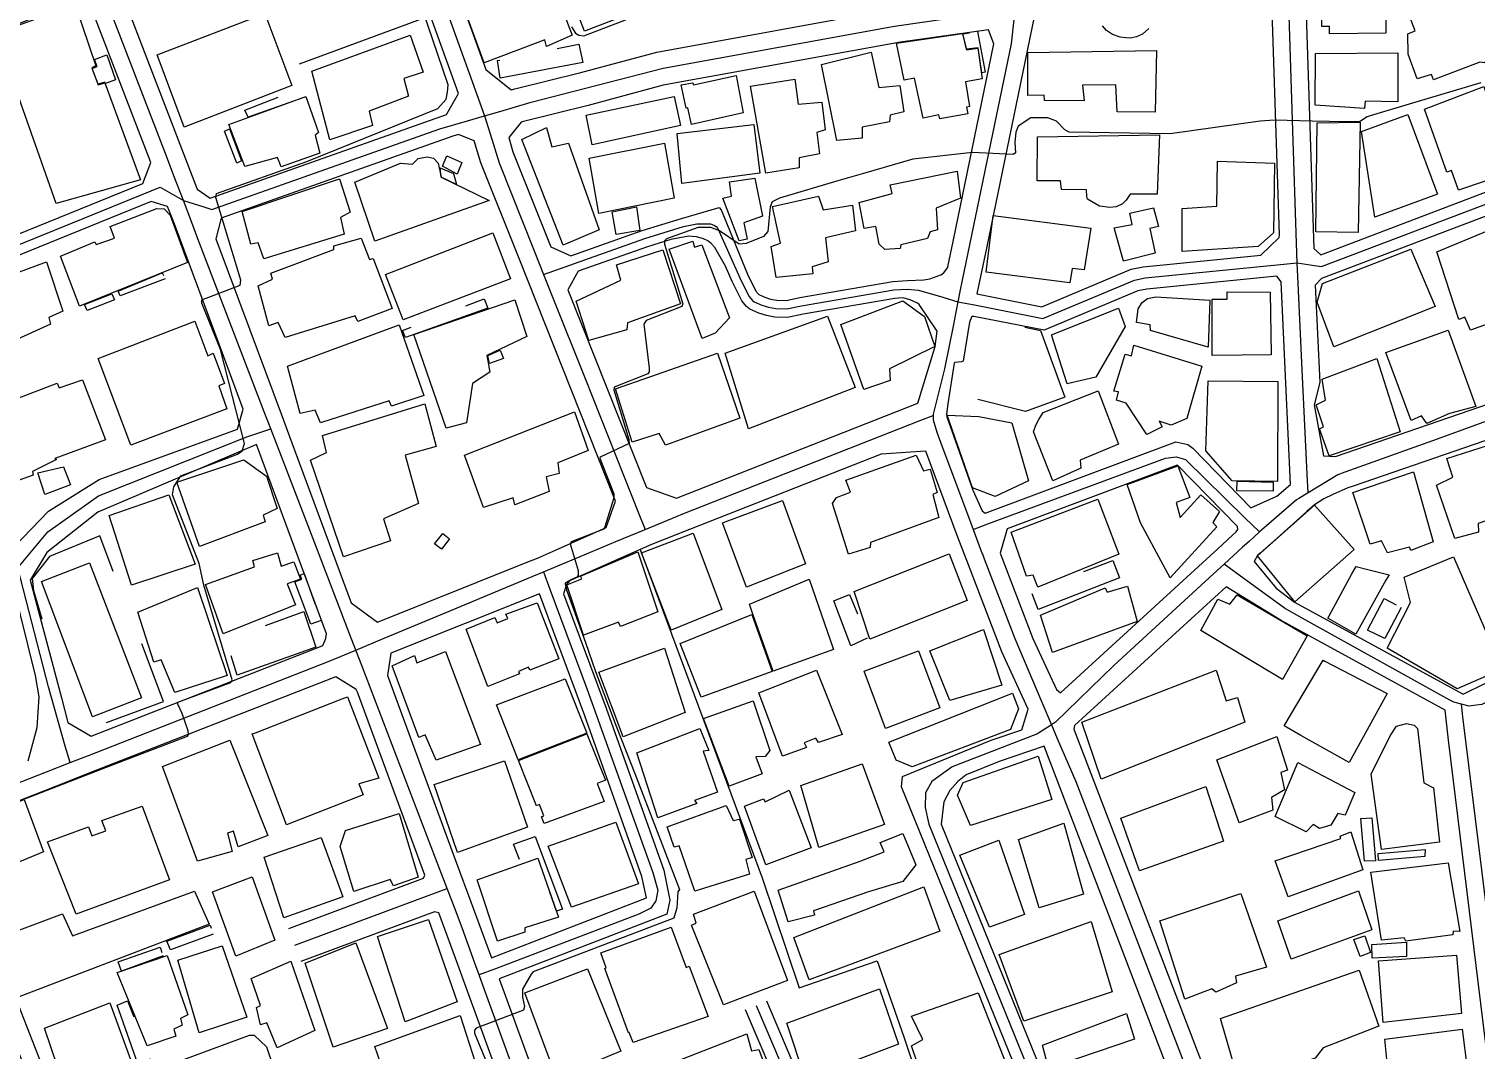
# Model space of a CAD drawing. Header units: millimetres. Extents: x 198785 to 203305, y 542885 to 545889.
# Drawn here: x 202752.3 to 203008.6, y 544618.5 to 544799.4 of the extents above; entities that cross this region are included whole.
import ezdxf

# ---------------------------------------------------------------- set-up
doc = ezdxf.new("R2010")
doc.units = ezdxf.units.MM
doc.linetypes.add('FENCE_25K', pattern=[54.3, 28.7, -9.2, -16.4])
doc.linetypes.add('HIDDEN_BULD_25K', pattern=[28.8, 18.4, -10.4])
for name, color, linetype in [('A0013117', 253, 'Continuous'), ('A0023217', 253, 'Continuous'), ('B0014111', 253, 'Continuous'), ('B0014112', 253, 'Continuous'), ('B0014113', 253, 'Continuous'), ('B0014115', 253, 'Continuous'), ('B0014116', 253, 'Continuous'), ('B0014118', 253, 'Continuous'), ('B0024120', 253, 'Continuous'), ('C0076117', 253, 'Continuous'), ('F0017111', 253, 'Continuous'), ('F0017114', 253, 'Continuous'), ('F0047224', 253, 'Continuous')]:
    doc.layers.add(name, color=color, linetype=linetype)

msp = doc.modelspace()

# ---------------------------------------------------------------- linework, layer by layer
at = {"layer": 'A0013117'}
for points in [[(202833.22, 544792.16), (202837.72, 544788.55), (202838.34, 544788.73), (202850.04, 544791.66), (202863.49, 544795.26), (202905.59, 544802.9), (202920.45, 544804.99), (202921.15, 544805.16), (202923.69, 544808.1), (202923.62, 544808.63), (202922.95, 544810.94), (202910.43, 544846.24), (202907.87, 544853.72), (202907.09, 544855.31), (202905.06, 544856.78), (202902.88, 544855.89), (202822.41, 544825.86), (202821.47, 544823.33), (202823.89, 544818.05), (202833.22, 544792.16)], [(202782.1, 544770.99), (202784.38, 544769.4), (202826.23, 544784.18), (202828.37, 544787.92), (202818.32, 544815.78), (202816.1, 544820.64), (202813.86, 544825.55), (202811.98, 544829.13), (202803.76, 544844.74), (202801.65, 544846.17), (202800.87, 544846.05), (202774.23, 544841.56), (202768.85, 544840.65), (202766.7, 544840.22), (202758.01, 544838.46), (202757.5, 544835.04), (202767.06, 544810.15), (202768.18, 544807.23), (202782.1, 544770.99)], [(202979.88, 544760.45), (202981.1, 544759.37), (203018.48, 544773.55), (203028.03, 544777.06), (203029.41, 544780.18), (203018.76, 544809.43), (203011.38, 544828.84), (203008.96, 544830.97), (202978.95, 544819.59), (202978.01, 544818.21), (202979.88, 544760.45)], [(202920.19, 544752.41), (202931.68, 544750.16), (202947.54, 544756.8), (202949.68, 544757.24), (202970.5, 544759.31), (202973.76, 544762.43), (202973.8, 544762.91), (202972.11, 544815.17), (202968.5, 544816.45), (202968.12, 544816.35), (202967.62, 544816.19), (202964.42, 544815.19), (202962.2, 544814.4), (202956.85, 544812.49), (202938.35, 544805.4), (202937.17, 544804.85), (202930.32, 544801.53), (202921.88, 544760.51), (202920.19, 544752.41)], [(202684.86, 544806.44), (202701.55, 544778.38), (202714.93, 544750.75), (202715.4, 544750.25), (202716.15, 544750), (202717.21, 544749.89), (202718.5, 544750.06), (202772.47, 544771.97), (202773.86, 544775.68)], [(202773.86, 544775.68), (202762.6, 544805.02), (202732.91, 544793.47), (202732.8, 544793.76), (202730.42, 544799.83)], [(202915.06, 544757.22), (202916.01, 544761.73), (202923.2, 544796.7), (202922.28, 544799.2), (202906.68, 544797), (202864.63, 544789.37), (202851.34, 544785.8), (202839.9, 544782.94), (202839.51, 544782.83), (202837.27, 544780.12), (202838.03, 544777.61), (202844.74, 544760.75), (202848.26, 544759.16), (202860.93, 544763.63), (202867.86, 544765.8), (202874.53, 544767.75), (202874.88, 544767.3), (202879.57, 544755.91), (202881.06, 544752.88), (202881.55, 544752.31), (202882.62, 544751.85), (202883.66, 544751.51), (202884.75, 544751.31), (202886.4, 544751.28), (202888.87, 544751.77), (202905.31, 544754.61), (202907.91, 544754.77), (202910.81, 544754.91), (202911.86, 544755.11), (202913.82, 544755.78), (202914.31, 544756.12), (202915.05, 544757.13), (202915.06, 544757.22)], [(202814.01, 544694.29), (202840.39, 544704.85), (202842.35, 544705.63), (202845.56, 544707.05), (202854.54, 544711.03), (202856.22, 544715.69), (202842.17, 544750.97), (202839.1, 544758.71), (202832.36, 544775.63), (202831.17, 544779.56), (202828.4, 544780.64), (202827.39, 544780.35), (202786.35, 544765.86), (202785.43, 544762.19), (202791.45, 544746.06), (202796.96, 544731.18), (202798.86, 544726.05), (202809.37, 544697.69), (202814.01, 544694.29)], [(202983.71, 544723.64), (203009.27, 544732.41), (203014.29, 544734.13), (203017.38, 544735.28), (203039.81, 544743.64), (203041.48, 544747), (203032.64, 544771.32), (203028.78, 544773.08), (203019.88, 544769.8), (202981.22, 544755.13), (202980.14, 544753.99), (202980.92, 544736.75), (202979.97, 544732.76), (202981.62, 544723.76), (202983.71, 544723.64)], [(202752.14, 544669.72), (202753.75, 544675.6), (202754.11, 544681.05), (202753.48, 544684.82), (202748.18, 544706.06), (202755.76, 544713.94), (202764.76, 544719.55), (202789.23, 544728.47), (202790.27, 544731.99), (202785.83, 544743.97), (202778, 544764.95), (202776.86, 544767.91), (202773.96, 544768.79), (202719.58, 544746.72)], [(202866.99, 544716.22), (202909.77, 544733.08), (202912.82, 544743.12), (202913.16, 544745.8), (202909.97, 544750.53), (202909.67, 544750.76), (202908.41, 544751.39), (202907.31, 544751.65), (202906.95, 544751.71), (202905.66, 544751.63), (202889.42, 544748.82), (202886.66, 544748.27), (202884.43, 544748.31), (202882.93, 544748.6), (202881.56, 544749.04), (202879.97, 544749.73), (202879.4, 544750.2), (202878.54, 544751.22), (202876.86, 544754.64), (202875.65, 544757.34), (202873.79, 544760.66), (202873.13, 544761.37), (202872.52, 544761.8), (202871.77, 544762.17), (202871.21, 544762.36), (202870.52, 544762.51), (202869.77, 544762.59), (202869.17, 544762.63), (202865.97, 544762.07), (202861.87, 544760.79), (202849.58, 544756.45), (202847.77, 544753.13), (202861.71, 544718.12), (202866.99, 544716.22)], [(202921.12, 544713.98), (202921.64, 544713.6), (202955.42, 544726.24), (202957.59, 544725.73), (202958.44, 544725.07), (202968.73, 544714.52), (202973.3, 544716.57), (202975.73, 544718.66), (202974.11, 544754.59), (202973.32, 544755.57), (202950.28, 544753.28), (202948.72, 544752.96), (202932.1, 544746), (202919.64, 544748.45), (202919.32, 544748.4), (202918.92, 544747.39), (202917.77, 544740.53), (202917.47, 544740.39), (202916.32, 544740.26), (202916.15, 544740.15), (202915.07, 544732.95), (202914.8, 544731.14), (202914.89, 544730.62), (202916.4, 544726.35), (202919.47, 544717.63), (202921.12, 544713.98)], [(202763.3, 544674.08), (202803.93, 544689.98), (202804.33, 544690.15), (202804.89, 544691.41), (202804.99, 544692.23), (202792.58, 544725.75), (202764.52, 544713.78), (202755.47, 544706.62), (202752.49, 544701.7), (202758.08, 544680.85), (202759.17, 544676.49), (202763.3, 544674.08)], [(202928.33, 544612.17), (202906.86, 544665.1), (202907.03, 544666.96), (202922.76, 544673.36), (202928.18, 544675.21), (202929.28, 544678.89), (202924.6, 544689.03), (202918.7, 544704.46), (202916.73, 544709.61), (202915.95, 544711.69), (202911.15, 544724.54), (202903.24, 544724.06), (202869.29, 544710.68), (202862.56, 544708.03), (202858.02, 544706.01), (202848.03, 544701.58), (202847.54, 544700.93), (202846.99, 544699.29), (202854.54, 544679.07), (202864.73, 544650.32), (202865.84, 544645.02), (202865.3, 544642.55), (202835.58, 544631.07), (202853.95, 544580.8)], [(203004.9, 544682.28), (203006.32, 544681.51), (203007.97, 544682.33), (203008.5, 544682.59), (203023.05, 544689.95), (203024, 544691.36), (203019.64, 544706.44), (203013.83, 544725.76), (203011.89, 544726.97), (202986.85, 544718.38), (202985.93, 544718.06), (202983.23, 544716.92), (202981.65, 544716.15), (202980, 544715.06), (202978.67, 544713.87), (202973.38, 544709.16), (202970.37, 544706.48), (202969.91, 544706.07), (202969.31, 544705.05), (202973.23, 544700.28), (202976.44, 544697.82), (203004.9, 544682.28)], [(202934.99, 544681.77), (202960.16, 544704.8), (202962.88, 544707.29), (202965.48, 544709.68), (202966.12, 544710.27), (202966.45, 544710.67), (202966.34, 544711.25), (202955.81, 544722.04), (202955.68, 544722.07), (202925.58, 544710.8), (202924.34, 544706.51), (202930.13, 544691.37), (202934.3, 544682.34), (202934.99, 544681.77)], [(202834.21, 544634.83), (202861.66, 544645.43), (202860.87, 544649.23), (202850.78, 544677.7), (202842.71, 544699.31), (202816.4, 544688.79), (202815.8, 544684.84), (202828.04, 544651.6), (202830.56, 544644.74), (202834.21, 544634.83)], [(202976.81, 544579.15), (202979.13, 544579.68), (203010.93, 544592.13), (203013.21, 544596.42), (203003.74, 544673.38), (203003.14, 544678.69), (202974.08, 544694.6), (202964.38, 544700.53), (202937.51, 544675.95), (202937.35, 544675.35), (202962.06, 544610.94), (202972.45, 544584.11), (202973.86, 544581.01), (202976.81, 544579.15)], [(202798.34, 544640.02), (202822.18, 544648.95), (202822.42, 544649.48), (202810.49, 544681.89), (202810.23, 544682.34), (202806.65, 544684.62), (202806.2, 544684.43), (202762.34, 544667.27), (202758.66, 544665.83), (202739.53, 544658.34)], [(202962.28, 544580.19), (202966.11, 544583.86), (202956.46, 544608.78), (202932.09, 544672.31), (202924.16, 544669.61), (202918.28, 544667.22), (202916.8, 544666.05), (202915.39, 544664.48), (202914.36, 544662.43), (202913.86, 544658.48), (202932.51, 544612.51), (202927.21, 544589.22), (202949.05, 544583.6), (202953.4, 544582.48), (202962.28, 544580.19)], [(202738.37, 544657.22), (202757.43, 544608.56), (202791.35, 544621.13), (202792.2, 544621.13), (202794.37, 544619.08), (202794.87, 544617.61), (202800.91, 544600.86), (202814.28, 544562.83), (202814.97, 544562.13), (202816.19, 544561.94), (202847.9, 544573.78), (202848.95, 544576.97), (202829.97, 544628.94), (202829.28, 544630.84), (202828.49, 544632.99), (202824.89, 544642.77), (202824.14, 544642.98), (202800.44, 544634.14)], [(202882.92, 544627.18), (202896.66, 544594.91)], [(202893.02, 544593.25), (202879.24, 544625.62)]]:
    msp.add_lwpolyline(points, dxfattribs=at)
at = {"layer": 'A0023217'}
for points in [[(202693.13, 544834.41), (202689.91, 544829.54), (202681.19, 544816.35), (202679.84, 544813.11), (202679.75, 544812.03), (202680.28, 544810.96), (202681.08, 544809.35), (202681.67, 544808.36), (202699.57, 544777.88), (202713.26, 544749.6), (202714.29, 544748.51), (202715.83, 544748), (202717.43, 544748), (202719.04, 544748.39), (202775.54, 544771.32), (202779.68, 544768.95)], [(202816.55, 544826.87), (202818.74, 544821.97), (202821.51, 544815.78), (202830.8, 544790.04), (202832.99, 544783.96)], [(202976.93, 544757.93), (202976.82, 544761.44), (202976.18, 544781.36), (202975, 544818.4), (202974.89, 544821.97)], [(202779.68, 544768.95), (202777.99, 544773.33), (202776.65, 544776.8), (202765.4, 544806.13), (202764.87, 544807.51)], [(202832.99, 544783.96), (202835.71, 544784.76), (202841.25, 544786.37), (202864.63, 544792.42), (202905.59, 544799.85), (202921.15, 544802.1), (202921.7, 544802.24), (202927.06, 544803.59)], [(202927.06, 544803.59), (202926.7, 544800.48), (202926.26, 544796.7), (202917.62, 544754.83), (202917.21, 544752.86), (202916.84, 544751.03)], [(202779.68, 544768.95), (202783.3, 544767.82), (202784.67, 544767.39), (202825.1, 544781.66), (202829.99, 544783.09), (202832.99, 544783.96)], [(202832.99, 544783.96), (202834.27, 544779.85), (202835.59, 544775.63), (202841.92, 544759.73), (202843.45, 544755.88)], [(202976.93, 544757.93), (202980, 544757.47), (202981.24, 544757.28), (203019.18, 544771.67), (203030.93, 544776), (203033.75, 544777.03)], [(202795.15, 544728.51), (202793.98, 544731.54), (202782.22, 544762.19), (202781.15, 544765.05), (202779.68, 544768.95)], [(202843.45, 544755.88), (202846.28, 544756.87), (202861.4, 544762.21), (202868.24, 544764.34), (202870.62, 544764.84), (202873.04, 544764.83), (202873.32, 544764.74), (202873.7, 544764.55), (202874, 544764.34), (202874.33, 544763.98), (202878.21, 544755.27), (202879.8, 544752.05), (202880.46, 544751.27), (202880.76, 544751.02), (202882.09, 544750.45), (202883.3, 544750.05), (202884.59, 544749.81), (202886.53, 544749.77), (202889.15, 544750.29), (202905.48, 544753.12), (202907.9, 544753.27), (202909.87, 544753.1), (202914.16, 544751.82), (202916.84, 544751.03)], [(202916.84, 544751.03), (202919.76, 544750.46), (202931.89, 544748.08), (202948.13, 544754.88), (202949.98, 544755.26), (202973.97, 544757.64), (202976.93, 544757.93)], [(202978.87, 544717.18), (202978.71, 544720.52), (202977.83, 544739), (202977.1, 544754.29), (202976.93, 544757.93)], [(202843.45, 544755.88), (202844.97, 544752.05), (202850.8, 544737.42), (202860.34, 544713.45), (202861.44, 544710.69)], [(202916.84, 544751.03), (202916.41, 544748.91), (202916.03, 544747.01), (202914.48, 544739.16), (202912.91, 544733), (202912.44, 544731.14), (202912.44, 544730.91)], [(202861.44, 544710.69), (202866.99, 544713), (202868.14, 544713.45), (202910.26, 544730.05), (202912.44, 544730.91)], [(202912.44, 544730.91), (202912.44, 544730.12), (202913.08, 544727.93), (202913.98, 544725.52), (202918.69, 544712.91), (202919.52, 544710.71)], [(203015.22, 544731.61), (203010.48, 544729.9), (203001.71, 544726.72), (202985.39, 544720.82), (202984.11, 544720.36), (202978.87, 544717.18)], [(202759.6, 544669.42), (202758.72, 544672.31), (202755.78, 544682.83), (202750.33, 544703.88), (202755.62, 544710.28), (202764.64, 544716.66), (202790.9, 544727.11), (202791.94, 544727.46), (202795.15, 544728.51)], [(202810.18, 544689.34), (202809.09, 544692.19), (202802.63, 544709.02), (202796.14, 544725.92), (202795.15, 544728.51)], [(202919.52, 544710.71), (202922.12, 544711.67), (202953.6, 544723.3), (202955.51, 544723.57), (202957.14, 544723.12), (202967.69, 544712.76), (202970.25, 544710.25)], [(202978.87, 544717.18), (202977.24, 544716.2), (202976.8, 544715.93), (202971.5, 544711.33), (202970.25, 544710.25)], [(202843.41, 544703.18), (202846.69, 544704.55), (202851.78, 544706.67), (202856.27, 544708.54), (202861.44, 544710.69)], [(202919.52, 544710.71), (202921.13, 544706.39), (202921.17, 544706.41), (202921.52, 544705.49), (202926.92, 544691.37), (202931.71, 544680.12), (202933.42, 544676.1)], [(202970.25, 544710.25), (202969.3, 544709.42), (202968.4, 544708.59), (202967.25, 544707.54), (202963.99, 544704.54)], [(202963.99, 544704.54), (202962.12, 544702.82), (202944.45, 544686.58), (202936.17, 544678.55), (202934.14, 544676.57), (202933.42, 544676.1)], [(203006.02, 544679.75), (203004.66, 544680.08), (203004, 544680.45), (202977.79, 544694.97), (202974.7, 544696.78), (202966.65, 544702.61), (202963.99, 544704.54)], [(202810.18, 544689.34), (202815.24, 544691.45), (202826.34, 544696.07), (202841.43, 544702.36), (202843.41, 544703.18)], [(202843.41, 544703.18), (202844.56, 544700.1), (202851.18, 544682.34), (202862.79, 544649.96), (202863.7, 544646.79), (202863.34, 544644.89), (202862.43, 544643.62), (202860.35, 544642.53), (202834.93, 544632.87), (202832.07, 544631.78)], [(202759.6, 544669.42), (202762.82, 544670.68), (202805.49, 544687.39), (202810.18, 544689.34)], [(202826.37, 544647.11), (202825.08, 544650.48), (202811.24, 544686.58), (202810.18, 544689.34)], [(203028.03, 544688.73), (203025.34, 544687.41), (203017.79, 544683.72), (203009.64, 544679.72), (203008.65, 544679.59), (203007.41, 544679.42), (203006.02, 544679.75)], [(203016.98, 544590.45), (203016.5, 544594.32), (203009.62, 544650.38), (203006.29, 544677.52), (203006.02, 544679.75)], [(202933.42, 544676.1), (202931.12, 544674.59), (202930.94, 544674.47), (202915.83, 544668.67), (202912.22, 544666.07), (202911.12, 544664.07), (202911.02, 544661.47), (202911.7, 544658.48), (202930.35, 544612.51), (202925.31, 544589.75), (202924.44, 544585.81)], [(202933.42, 544676.1), (202934.45, 544673.68), (202937.7, 544666.05), (202969.34, 544583.86), (202971.1, 544579.56), (202973.04, 544574.82)], [(202755.28, 544605.7), (202754.92, 544606.68), (202754.7, 544607.25), (202736.36, 544654.51), (202735.95, 544657.05), (202736.25, 544658.55), (202737.59, 544660.24), (202739.53, 544661.56), (202755.4, 544667.77), (202759.6, 544669.42)], [(202799.39, 544637.08), (202823.66, 544646.1), (202826.37, 544647.11)], [(202832.07, 544631.78), (202831.3, 544633.9), (202829.04, 544640.15), (202827.66, 544643.73), (202826.37, 544647.11)], [(202853.82, 544571.73), (202852.5, 544575.37), (202843.37, 544600.58), (202832.72, 544629.99), (202832.07, 544631.78)], [(202881.08, 544626.4), (202894.84, 544594.08), (202896.36, 544590.51)]]:
    msp.add_lwpolyline(points, dxfattribs=at)
at = {"layer": 'B0014111'}
for points in [[(202798.88, 544789.35), (202779.79, 544781.96), (202775, 544794.8), (202794.07, 544802.11), (202798.88, 544789.35)], [(202803.82, 544777.37), (202796.98, 544774.96), (202796.31, 544776.61), (202790.55, 544775.02), (202787.69, 544782.41), (202801.37, 544787.37), (202803.57, 544780.99), (202802.99, 544780.57), (202803.82, 544777.37)], [(202881.74, 544773.82), (202867.94, 544771.99), (202867.09, 544780.82), (202880.67, 544782.41), (202881.74, 544773.82)], [(202952.53, 544780.62), (202952.16, 544770.09), (202947.34, 544770.08), (202946.67, 544769.03), (202945.99, 544768.35), (202944.89, 544767.82), (202943.74, 544767.74), (202941.94, 544767.96), (202939.82, 544769.18), (202939.66, 544769.67), (202939.62, 544770.88), (202935.16, 544770.92), (202935, 544772.45), (202930.87, 544772.46), (202930.94, 544780.26), (202952.53, 544780.62)], [(202824.8, 544775.56), (202825.3, 544773.1), (202833.84, 544768.94), (202813.57, 544761.78), (202810.04, 544772.22), (202818.12, 544775.59), (202820.21, 544775.39), (202821.22, 544776.38), (202822.83, 544776.73), (202823.94, 544776.44), (202824.8, 544775.56)], [(202879.5, 544762.11), (202878.12, 544761.81), (202875.19, 544769.37), (202876.75, 544769.72), (202876.4, 544772.3), (202880.9, 544772.93), (202882.23, 544766.21), (202878.94, 544765.01), (202879.5, 544762.11)], [(203019.63, 544750.3), (203007.65, 544746), (203006.62, 544748.28), (203005.58, 544747.88), (203001.67, 544759.86), (203014.21, 544765.09), (203019.63, 544750.3)], [(202858.21, 544746.08), (202851.45, 544744.15), (202849.22, 544751.13), (202857.15, 544754.83), (202856.38, 544757.55), (202864.56, 544760.23), (202867.71, 544750.67), (202858.31, 544747.31), (202858.21, 544746.08)], [(202972.14, 544752.76), (202972.31, 544741.63), (202961.9, 544741.52), (202961.89, 544751.49), (202964.51, 544751.5), (202964.54, 544752.8), (202972.14, 544752.76)], [(202829.79, 544729.58), (202826.17, 544728.62), (202820.5, 544745.24), (202838.34, 544751.38), (202840.49, 544744.86), (202833.43, 544741.54), (202833.92, 544738.58), (202830.84, 544736.58), (202829.79, 544729.58)], [(202904.87, 544737.06), (202900.16, 544735.51), (202896.09, 544747.03), (202907.09, 544751.22), (202910.9, 544748.44), (202912.78, 544743.12), (202904.72, 544739.16), (202904.87, 544737.06)], [(203003.9, 544731.25), (202999.87, 544729.48), (202998.95, 544730.84), (202997.13, 544729.97), (202992.65, 544742.03), (203003.65, 544746.01), (203008.57, 544732.5), (203003.9, 544731.25)], [(202973.51, 544736.89), (202973.43, 544719.17), (202965.41, 544719.32), (202960.78, 544724.63), (202961.19, 544737.03), (202973.51, 544736.89)], [(202816.33, 544708.69), (202808.04, 544705.84), (202802.19, 544722.99), (202805.02, 544724.34), (202804.31, 544727.36), (202822.43, 544732.93), (202824.43, 544725.42), (202818.91, 544723.84), (202821.27, 544715.27), (202815.12, 544712.59), (202816.33, 544708.69)], [(202929.36, 544719.31), (202923.42, 544716.55), (202919.42, 544718.1), (202914.92, 544730.95), (202920.53, 544730.72), (202926.37, 544729.58), (202929.36, 544719.31)], [(202794.11, 544712.05), (202782.5, 544707.69), (202778.51, 544719.05), (202790.38, 544723.02), (202794.37, 544720.14), (202796.29, 544714.43), (202793.77, 544713.22), (202794.11, 544712.05)], [(202909.44, 544723.87), (202910.72, 544721.08), (202911.9, 544721.36), (202913.18, 544717.27), (202912.37, 544716.91), (202913.44, 544712.81), (202901.34, 544708.36), (202901.31, 544707.51), (202897.47, 544706.31), (202894.63, 544715.27), (202895.33, 544716.36), (202897.83, 544717.3), (202896.96, 544719.43), (202909.44, 544723.87)], [(202987, 544707.13), (202976.5, 544697.85), (202969.91, 544706.02), (202980, 544715), (202987, 544707.13)], [(202796.34, 544706.57), (202796.95, 544704.19), (202799.21, 544704.99), (202800.39, 544701.9), (202798.06, 544701.08), (202799.51, 544697.34), (202786.72, 544692.22), (202783.6, 544700.96), (202792.25, 544704.07), (202791.93, 544705.18), (202796.34, 544706.57)], [(202918.49, 544698.1), (202901.22, 544691.29), (202898.46, 544699.72), (202915.31, 544706.39), (202918.49, 544698.1)], [(202987.59, 544692.66), (202987.32, 544692.17), (202982.34, 544694.96), (202982.57, 544695.38), (202986.64, 544702.82), (202987.38, 544704.16), (202987.41, 544704.15), (202989.2, 544703.69), (202993.2, 544702.68), (202992.66, 544701.72), (202987.59, 544692.66)], [(203013.27, 544685.94), (203005.27, 544682.46), (202992.85, 544689.65), (202996.99, 544697.77), (202995.89, 544702.23), (203004.6, 544705.87), (203013.27, 544685.94)], [(202946.88, 544700.68), (202948.61, 544694.37), (202933.62, 544688.89), (202931.44, 544695.52), (202942.95, 544700.35), (202943.28, 544699.59), (202946.88, 544700.68)], [(202924.62, 544683.13), (202915.41, 544680.4), (202911.88, 544689.17), (202921.4, 544692.97), (202924.62, 544683.13)], [(202826.07, 544689.1), (202832.27, 544672.59), (202824.43, 544669.85), (202822.49, 544674.31), (202821.38, 544673.82), (202816.63, 544686.54), (202820.58, 544688.39), (202821, 544687.06), (202826.07, 544689.1)], [(202992.88, 544681.64), (202986.13, 544669.44), (202977.59, 544674.23), (202974.63, 544675.89), (202981.52, 544687.52), (202981.83, 544687.36), (202992.88, 544681.64)], [(202811.48, 544663.7), (202797.94, 544658.4), (202791.86, 544674.47), (202792.42, 544674.69), (202807.31, 544680.49), (202808.74, 544681.04), (202814.29, 544666.67), (202810.73, 544665.62), (202811.48, 544663.7)], [(202926.13, 544675.27), (202908.72, 544668.65), (202905.92, 544669.82), (202904.61, 544673.04), (202926.52, 544681.7), (202927.6, 544678.9), (202926.13, 544675.27)], [(203002.16, 544655.33), (202991.87, 544653.98), (202990.06, 544667.35), (202993.42, 544674.15), (202994.54, 544675.86), (202996.27, 544676.34), (202997.67, 544676.03), (202998.22, 544675.44), (202999.35, 544665.84), (203001.07, 544664.91), (203002.16, 544655.33)], [(202933.49, 544662.87), (202919.08, 544658.26), (202916.78, 544663.62), (202917.8, 544665.9), (202931.08, 544670.54), (202933.49, 544662.87)], [(202963.91, 544655.51), (202949, 544650.23), (202945.68, 544659.55), (202960.75, 544665.17), (202963.91, 544655.51)], [(202939.09, 544646.08), (202931.21, 544643.66), (202927.56, 544655.78), (202935.59, 544658.7), (202939.09, 544646.08)], [(202928.65, 544642.47), (202922.42, 544640.22), (202917.19, 544653.02), (202924.09, 544655.65), (202928.65, 544642.47)], [(202840.15, 544639.34), (202835.3, 544637.76), (202831.71, 544648.61), (202842.44, 544652.46), (202846.07, 544642), (202840.12, 544640.16), (202840.15, 544639.34)], [(202913.62, 544639.52), (202890.49, 544630.94), (202887.75, 544638.39), (202910.79, 544647.41), (202913.62, 544639.52)], [(202966.2, 544630.37), (202962.51, 544628.76), (202961.82, 544629.33), (202957.03, 544627.52), (202952.58, 544641.37), (202966.98, 544646.23), (202971.48, 544633.19), (202966.02, 544631.56), (202966.2, 544630.37)], [(202944.16, 544628.79), (202928.5, 544623.57), (202924.17, 544635.41), (202940.45, 544641.24), (202944.16, 544628.79)], [(202790.88, 544624.33), (202782.44, 544621.56), (202778.69, 544634.38), (202786.51, 544636.95), (202790.88, 544624.33)], [(203006.06, 544624.97), (202992.17, 544623.39), (202991.32, 544634.28), (203005.13, 544635.27), (203006.06, 544624.97)], [(202857.16, 544618.26), (202845.74, 544613.56), (202840.15, 544628.63), (202851.24, 544632.88), (202857.16, 544618.26)], [(202980.14, 544617.05), (202966.73, 544612.42), (202963.36, 544624.09), (202987.9, 544632.63), (202991.41, 544622.73), (202981.51, 544618.87), (202980.14, 544617.05)], [(202926.8, 544612.4), (202923.37, 544596.94), (202912.7, 544600.56), (202913.15, 544605.9), (202908.64, 544619.21), (202910.6, 544620.35), (202908.6, 544624.48), (202920.45, 544628.61), (202926.8, 544612.4)], [(202770.52, 544616.18), (202758.51, 544612.11), (202755.04, 544622.35), (202766.61, 544626.85), (202770.52, 544616.18)], [(202828.4, 544613.89), (202816.74, 544609.91), (202813.58, 544619.11), (202828.7, 544624.63), (202831.34, 544616.32), (202828.2, 544615.18), (202828.4, 544613.89)], [(202948.12, 544620.43), (202934.69, 544615.87), (202934.26, 544616.02), (202932.8, 544615.49), (202931.8, 544619.35), (202946.7, 544624.98), (202948.12, 544620.43)], [(203007.06, 544615.19), (202993.17, 544613.3), (202992.45, 544620.39), (203006.18, 544622.16), (203007.06, 544615.19)]]:
    msp.add_lwpolyline(points, dxfattribs=at)
at = {"layer": 'B0014112'}
for points in [[(202848.49, 544798.23), (202843.98, 544796.26), (202843.66, 544797.4), (202832.93, 544793.37), (202828.87, 544804.47), (202843.83, 544810.34), (202848.49, 544798.23)], [(202950.65, 544799.46), (202949.55, 544798.41), (202948.46, 544797.98), (202947.38, 544797.74), (202946.59, 544797.76), (202945.6, 544797.91), (202944.21, 544798.36), (202943.18, 544799.07), (202942.47, 544799.9)], [(202813.13, 544782.24), (202805.6, 544779.74), (202802.43, 544791.9), (202819.8, 544798.26), (202822.14, 544791.69), (202818.68, 544790.56), (202819.53, 544787.45), (202812.54, 544784.81), (202813.13, 544782.24)], [(202951.99, 544795.54), (202951.76, 544784.64), (202945.03, 544784.7), (202944.83, 544789.45), (202938.92, 544789.37), (202939.19, 544786.64), (202932.18, 544786.66), (202932.1, 544787.61), (202929.24, 544787.54), (202929.25, 544795.2), (202951.99, 544795.54)], [(202994.79, 544795.12), (202994.74, 544786.45), (202989, 544786.57), (202988.88, 544785.26), (202980.13, 544785.85), (202980.16, 544795.02), (202994.79, 544795.12)], [(202877.56, 544791.09), (202878.83, 544784.47), (202869.65, 544782.43), (202869, 544785.4), (202868.69, 544785.33), (202867.83, 544789.43), (202869.91, 544789.8), (202869.99, 544789.44), (202877.56, 544791.09)], [(202867.68, 544782.28), (202852.06, 544778.81), (202851.01, 544784.08), (202866.61, 544787.38), (202867.68, 544782.28)], [(202866.6, 544769.39), (202853.23, 544766.69), (202851.54, 544776.44), (202864.87, 544779.1), (202866.6, 544769.39)], [(202808.13, 544763.01), (202793.93, 544758.61), (202792.9, 544761.46), (202791.62, 544761.21), (202790.05, 544767.05), (202807.3, 544772.83), (202809.21, 544766.92), (202807.49, 544765.93), (202808.13, 544763.01)], [(202940.39, 544764.06), (202939.2, 544756.67), (202937.08, 544756.9), (202936.68, 544754.36), (202921.83, 544756.25), (202923.11, 544766.33), (202940.39, 544764.06)], [(202951.79, 544759.65), (202946.17, 544758.21), (202944.53, 544764.1), (202947.73, 544764.74), (202947.29, 544766.7), (202951.46, 544767.69), (202952.35, 544764.36), (202950.82, 544764.03), (202951.79, 544759.65)], [(202811.16, 544762.31), (202812.61, 544758.53), (202813.25, 544758.67), (202816.62, 544749.86), (202810.58, 544747.51), (202810.1, 544748.55), (202797.68, 544744.7), (202796.45, 544747.37), (202794.76, 544746.76), (202792.88, 544753.83), (202795.43, 544755.03), (202795.13, 544756.09), (202806.33, 544760.27), (202806.31, 544760.91), (202811.16, 544762.31)], [(202869.9, 544761.76), (202870.18, 544760.7), (202871.47, 544761.11), (202876.39, 544748.19), (202873.87, 544745.47), (202871.55, 544744.51), (202865.7, 544760.33), (202869.9, 544761.76)], [(202755.83, 544748.22), (202756.09, 544747.07), (202749.51, 544744.04), (202749.56, 544742.12), (202743.65, 544739.89), (202741.16, 544747.44), (202739.75, 544746.97), (202738.46, 544751.86), (202755.38, 544758.12), (202758.29, 544749.37), (202755.83, 544748.22)], [(202898.67, 544735.84), (202879.77, 544728.52), (202875.59, 544741.95), (202893.75, 544748.46), (202898.67, 544735.84)], [(202822.25, 544734.4), (202816.51, 544732.51), (202816.08, 544733.47), (202803.96, 544729.61), (202803, 544731.85), (202800.31, 544731.24), (202798.08, 544739.61), (202817.89, 544746.97), (202822.25, 544734.4)], [(202878.23, 544730.4), (202865.04, 544725.61), (202863.95, 544727.69), (202859.17, 544726.15), (202856.17, 544735.58), (202874.23, 544741.93), (202878.23, 544730.4)], [(202938.59, 544721.55), (202933.67, 544719.32), (202930.25, 544727.98), (202930.64, 544729.15), (202931.19, 544730.18), (202931.97, 544731.4), (202941.67, 544735.23), (202945.31, 544725.83), (202938.5, 544722.97), (202938.59, 544721.55)], [(202844.43, 544717.4), (202838.39, 544715.04), (202838.04, 544716.28), (202832.82, 544714.61), (202829.47, 544723.84), (202848.95, 544731.56), (202851.36, 544724.71), (202845.98, 544722.52), (202846.19, 544720.62), (202843.9, 544720), (202844.43, 544717.4)], [(203009.07, 544710.22), (203004.83, 544709.07), (203001.61, 544718.54), (203004.48, 544719.95), (203003.45, 544723.29), (203012.28, 544726.11), (203013.13, 544725.45), (203016.15, 544714.21), (203009.01, 544711.78), (203009.07, 544710.22)], [(202997.53, 544720.89), (203001.02, 544708.48), (202997.09, 544706.99), (202996.81, 544707.57), (202992.92, 544706.55), (202991.88, 544708.69), (202989.87, 544708.1), (202986.8, 544717.25), (202997.53, 544720.89)], [(202781.77, 544704.54), (202770.44, 544700.85), (202766.49, 544713.15), (202777.1, 544716.82), (202781.77, 544704.54)], [(202863.7, 544696.1), (202857.07, 544693.49), (202856.73, 544694.26), (202850.5, 544692), (202847.57, 544700.9), (202850.24, 544701.95), (202850.01, 544702.44), (202860.17, 544706.73), (202863.7, 544696.1)], [(202913.64, 544679.09), (202904, 544675.44), (202900.25, 544685.6), (202909.84, 544689.2), (202913.64, 544679.09)], [(202882.16, 544667.43), (202876.32, 544665.23), (202871.76, 544677.2), (202880.58, 544680.37), (202883.5, 544671.53), (202882.68, 544670.48), (202881.02, 544670.4), (202882.16, 544667.43)], [(202972.6, 544661), (202966.63, 544658.73), (202962.72, 544669.89), (202973.31, 544674.02), (202975.19, 544668.05), (202974.06, 544667.66), (202974.7, 544664.6), (202972.37, 544663.19), (202972.6, 544661)], [(202987.14, 544664.08), (202985.45, 544660.06), (202984.16, 544660.38), (202982.9, 544658.3), (202980.89, 544657.72), (202979.76, 544658.45), (202978.5, 544657.12), (202973.03, 544659.87), (202977.03, 544669.42), (202987.14, 544664.08)], [(202807.91, 544645.62), (202797.42, 544641.88), (202793.94, 544652.66), (202804.05, 544656.12), (202807.91, 544645.62)], [(202988.54, 544650.43), (202975.34, 544645.62), (202973.04, 544651.99), (202984.69, 544655.98), (202984.52, 544656.38), (202986.46, 544657.15), (202988.54, 544650.43)], [(202990.15, 544639.78), (202975.86, 544634.6), (202973.49, 544641.36), (202987.77, 544646.7), (202990.15, 544639.78)], [(202778.32, 544620.93), (202773.26, 544619.22), (202767.92, 544632.2), (202776.81, 544635.25), (202780.42, 544624.7), (202779.15, 544624.08), (202779.45, 544622.87), (202777.96, 544622.2), (202778.32, 544620.93)], [(202798.67, 544634.24), (202802.93, 544621.94), (202796.29, 544618.87), (202794.45, 544623.28), (202793.32, 544622.93), (202792.62, 544625.99), (202793.31, 544626.35), (202791.64, 544631.14), (202798.67, 544634.24)]]:
    msp.add_lwpolyline(points, dxfattribs=at)
at = {"layer": 'B0014113'}
for points in [[(202992.6, 544819.54), (202992.75, 544807.8), (202993.19, 544807.81), (202993.21, 544806.2), (202992.55, 544806.19), (202992.65, 544798.63), (202982.68, 544798.52), (202982.66, 544799.78), (202981.31, 544799.77), (202981.11, 544817.47), (202983.27, 544817.96), (202983.19, 544819.42), (202992.6, 544819.54)], [(202861.62, 544803.16), (202850.72, 544798.95), (202844.53, 544815.02), (202855.55, 544819.18), (202861.62, 544803.16)], [(203020.3, 544797.18), (203013.55, 544794.74), (203013.32, 544795.39), (203010.93, 544794.53), (203010.12, 544793.38), (203009.26, 544793.48), (203001.09, 544790.34), (203000.74, 544791.26), (202998.17, 544790.55), (202996.59, 544794.91), (202996.55, 544798.5), (202997.83, 544799), (202996.95, 544801.31), (203016.11, 544808.72), (203020.3, 544797.18)], [(202917.68, 544798.53), (202918.34, 544795.67), (202920.35, 544795.96), (202921.16, 544790.51), (202918.21, 544790), (202918.89, 544785.61), (202918.37, 544785.52), (202918.6, 544784.33), (202913.62, 544783.42), (202913.48, 544784.17), (202910.66, 544783.58), (202909.17, 544790.62), (202907.31, 544790.3), (202905.97, 544796.81), (202917.68, 544798.53)], [(202901.45, 544795.24), (202902.82, 544788.99), (202906.54, 544789.34), (202907.27, 544784.68), (202904.83, 544784.1), (202904.74, 544782.93), (202899.88, 544781.93), (202899.9, 544780.03), (202895.37, 544779.61), (202892.67, 544793.04), (202901.45, 544795.24)], [(202887.95, 544790.44), (202888.55, 544786.01), (202892.71, 544786.39), (202893.35, 544781.46), (202891.87, 544781.03), (202892.33, 544777.23), (202888.7, 544776.55), (202888.75, 544774.75), (202882.8, 544773.8), (202880.1, 544789.2), (202887.95, 544790.44)], [(203009.97, 544789.14), (203015.14, 544774.03), (203005.48, 544770.79), (203004.28, 544774.3), (203003.43, 544773.97), (202999.47, 544785.14), (203009.97, 544789.14)], [(203001.81, 544770.11), (202990.7, 544766.01), (202988.34, 544781.17), (202996.52, 544784.22), (203001.81, 544770.11)], [(202843.96, 544781.92), (202844.89, 544778.46), (202847.86, 544779.11), (202853.27, 544763.75), (202846.91, 544761.04), (202839.61, 544779.8), (202843.96, 544781.92)], [(202988.08, 544782.83), (202987.73, 544763.28), (202980.22, 544763.41), (202980.5, 544782.73), (202988.08, 544782.83)], [(202970.01, 544760.85), (202956.54, 544759.94), (202956.56, 544767.58), (202962.73, 544767.95), (202962.83, 544775.93), (202972.91, 544775.61), (202972.74, 544763.26), (202970.01, 544760.85)], [(202912.99, 544767.62), (202913.25, 544763.77), (202911.91, 544763.41), (202911.48, 544762.22), (202906.76, 544761.12), (202906.64, 544760.44), (202903.87, 544760.27), (202902.9, 544761.21), (202902.32, 544764.38), (202900.25, 544763.98), (202899.35, 544768.64), (202905.18, 544770.19), (202904.87, 544771.77), (202916.69, 544774.19), (202917.28, 544769.38), (202912.99, 544767.62)], [(202892.12, 544769.75), (202892.97, 544767.34), (202898.18, 544768.12), (202898.73, 544763.6), (202893.37, 544762.34), (202893.87, 544758.08), (202891.04, 544757.21), (202891.17, 544755.95), (202884.67, 544755.34), (202883.74, 544760.8), (202885.42, 544761.44), (202884.02, 544767.88), (202892.12, 544769.75)], [(202777.33, 544766.4), (202780.39, 544758.01), (202761.24, 544750.23), (202757.87, 544759.1), (202763.94, 544761.67), (202764.22, 544761.15), (202767.43, 544762.28), (202766.66, 544764.39), (202774.96, 544767.58), (202776.23, 544767.49), (202777.33, 544766.4)], [(202837.57, 544755.1), (202818.56, 544747.82), (202815.48, 544755.88), (202834.45, 544763.26), (202837.57, 544755.1)], [(203001.36, 544750.22), (202983.41, 544743.04), (202980.47, 544750.96), (202981.44, 544754.27), (202997.07, 544760.36), (203001.36, 544750.22)], [(202961.48, 544751.34), (202961.19, 544742.98), (202950.93, 544745.94), (202950.88, 544746.92), (202948.48, 544747.38), (202948.77, 544749.78), (202949.5, 544750.91), (202950.43, 544751.63), (202951.9, 544751.91), (202961.48, 544751.34)], [(202781.7, 544747.58), (202783.98, 544741.43), (202784.95, 544741.9), (202786.94, 544736.58), (202785.92, 544736.14), (202787.36, 544732.04), (202770.35, 544725.62), (202764.55, 544740.99), (202781.7, 544747.58)], [(202941.28, 544737.7), (202936.22, 544736.47), (202933.43, 544745.18), (202945.28, 544749.91), (202946.45, 544746.64), (202941.28, 544737.7)], [(202948.02, 544743.37), (202960.06, 544739.65), (202957.38, 544730.37), (202954.62, 544729.17), (202952.49, 544729.86), (202953.04, 544728.85), (202950.31, 544727.49), (202946.62, 544733.06), (202944.93, 544733.6), (202945.3, 544735.07), (202944.48, 544735.21), (202946.47, 544741.74), (202947.58, 544741.48), (202948.02, 544743.37)], [(202995.17, 544727.99), (202982.61, 544723.75), (202980.88, 544728.51), (202981.61, 544728.9), (202980.29, 544732.8), (202981.92, 544733.58), (202981.34, 544737.34), (202991.03, 544740.98), (202995.17, 544727.99)], [(202955.48, 544715.48), (202956.2, 544712.84), (202959.85, 544716.81), (202963.18, 544713.9), (202962.02, 544711.91), (202962.68, 544711.15), (202954.45, 544702.15), (202949.16, 544711.9), (202946.84, 544718.65), (202955.77, 544721.95), (202957.93, 544716.35), (202955.48, 544715.48)], [(202889.86, 544704.58), (202879.4, 544700.49), (202875.17, 544711.89), (202885.76, 544715.84), (202889.86, 544704.58)], [(202945.32, 544706.31), (202930.99, 544700.46), (202930.15, 544702.63), (202929.01, 544702.44), (202926.27, 544710.24), (202941.64, 544716.08), (202945.32, 544706.31)], [(202875.01, 544696.51), (202866.07, 544692.86), (202860.79, 544706.53), (202869.96, 544710.06), (202875.01, 544696.51)], [(202772.25, 544680.89), (202763.57, 544677.52), (202754.53, 544701.5), (202763, 544704.78), (202772.25, 544680.89)], [(202894.79, 544689.41), (202884.14, 544685.59), (202880.51, 544695.69), (202879.9, 544697.44), (202890.49, 544701.89), (202894.79, 544689.41)], [(202782.14, 544700.43), (202787.38, 544684.83), (202778.14, 544681.79), (202775.74, 544687.59), (202774.41, 544687.18), (202771.58, 544696.02), (202782.14, 544700.43)], [(202966.32, 544699.12), (202978.72, 544691.87), (202974.34, 544684.14), (202959.88, 544692.82), (202962.85, 544698.35), (202965.01, 544697.46), (202966.32, 544699.12)], [(202842.31, 544697.73), (202846.17, 544687.81), (202841.02, 544685.76), (202840.8, 544686.3), (202839.04, 544685.52), (202839.21, 544685.15), (202833.6, 544682.89), (202829.75, 544693.04), (202834.83, 544695.09), (202835.26, 544694.17), (202837.11, 544694.94), (202836.74, 544695.67), (202842.31, 544697.73)], [(202883.95, 544685.52), (202871.37, 544681), (202867.66, 544690.48), (202880.32, 544695.62), (202883.95, 544685.52)], [(202868.52, 544678.27), (202857.53, 544673.95), (202853.22, 544685.43), (202864.88, 544689.65), (202868.52, 544678.27)], [(202851.1, 544674.62), (202838.98, 544669.88), (202835.14, 544679.64), (202847.28, 544684.22), (202851.1, 544674.62)], [(202896.35, 544674.4), (202892.16, 544672.94), (202891.7, 544673.74), (202889.63, 544672.92), (202890.01, 544672.09), (202885.76, 544670.52), (202881.59, 544681.78), (202891.79, 544685.76), (202896.35, 544674.4)], [(202962.59, 544685.8), (202964.37, 544680.33), (202966.34, 544680.92), (202967.65, 544676.55), (202942.23, 544666.46), (202938.8, 544676.54), (202962.59, 544685.8)], [(202787.89, 544673.39), (202794.62, 544656.46), (202789.37, 544654.48), (202788.53, 544657.25), (202787.49, 544656.9), (202788.27, 544653.63), (202782.16, 544651.92), (202775.93, 544668.7), (202787.89, 544673.39)], [(202854.19, 544662.5), (202843.58, 544658.61), (202843.09, 544659.82), (202843.51, 544659.99), (202842.75, 544661.95), (202842.18, 544661.75), (202839.02, 544669.79), (202851.14, 544674.52), (202854.42, 544666.29), (202852.96, 544665.7), (202854.19, 544662.5)], [(202870.6, 544662.17), (202863.71, 544659.64), (202859.98, 544671.15), (202871.1, 544675.42), (202872.74, 544671.53), (202871.73, 544671.43), (202874.24, 544664.17), (202870.18, 544662.67), (202870.6, 544662.17)], [(202840.63, 544657.96), (202828.2, 544653.5), (202824.09, 544665.54), (202836.54, 544669.71), (202840.63, 544657.96)], [(202903.83, 544658.43), (202892.23, 544654.36), (202889.02, 544665.32), (202899.87, 544669.17), (202903.83, 544658.43)], [(202886.95, 544664.49), (202890.86, 544654.3), (202882.83, 544651.3), (202879.03, 544661.71), (202882.43, 544663.01), (202882.73, 544662.43), (202886.95, 544664.49)], [(202821.26, 544649.12), (202816.89, 544647.58), (202816.29, 544648.69), (202809.85, 544646.56), (202807.45, 544654.54), (202808.34, 544657.36), (202817.9, 544660.4), (202821.26, 544649.12)], [(202875.79, 544661.81), (202877.04, 544659.12), (202878.17, 544659.39), (202880.4, 544652.57), (202879.29, 544652.25), (202879.91, 544649.63), (202870.24, 544646.62), (202867.47, 544654.68), (202866.57, 544654.4), (202865.36, 544658.04), (202875.79, 544661.81)], [(202860.27, 544647.94), (202848.4, 544643.82), (202844.25, 544654.6), (202856.23, 544658.84), (202860.27, 544647.94)], [(202891.41, 544642.35), (202886.76, 544641.17), (202885.02, 544646.8), (202899.52, 544651.92), (202903.76, 544653.58), (202903.08, 544655.26), (202907.09, 544656.85), (202909.4, 544651.31), (202907.11, 544648.35), (202901.02, 544646.51), (202891.26, 544643.15), (202891.41, 544642.35)], [(203003.7, 544651.65), (203005.76, 544639.46), (203004.59, 544639.53), (203004.52, 544638.92), (202996.18, 544637.79), (202995.88, 544638.35), (202991.89, 544637.94), (202989.95, 544650.02), (203003.7, 544651.65)], [(202795.87, 544637.93), (202788.94, 544635.09), (202784.83, 544646.51), (202791.84, 544649.16), (202795.87, 544637.93)], [(202886.64, 544630.83), (202875.32, 544626.49), (202869.65, 544640.62), (202870.49, 544640.93), (202870.03, 544642.54), (202880.76, 544646.62), (202886.64, 544630.83)], [(202828.14, 544627.02), (202818.93, 544623.48), (202814.06, 544638.59), (202823.09, 544641.6), (202828.14, 544627.02)], [(202866.07, 544640.26), (202868.73, 544633.13), (202869.25, 544633.35), (202872.63, 544624.4), (202859.35, 544619.82), (202858.64, 544621.62), (202858.49, 544621.53), (202854.32, 544632.92), (202854.56, 544633.05), (202853.61, 544635.73), (202866.07, 544640.26)], [(202815.81, 544622.28), (202806.21, 544619.02), (202801.22, 544633.85), (202810.21, 544637.45), (202815.81, 544622.28)], [(202906.33, 544619.51), (202889.84, 544613.25), (202886.52, 544623.25), (202902.97, 544629.3), (202906.33, 544619.51)], [(202879.43, 544621.35), (202880.27, 544618.35), (202881.55, 544618.6), (202883.42, 544613.65), (202882.43, 544613.45), (202882.69, 544612.49), (202865, 544605.65), (202861.59, 544614.38), (202879.43, 544621.35)]]:
    msp.add_lwpolyline(points, dxfattribs=at)
at = {"layer": 'B0014115'}
for points in [[(202763.44, 544792.42), (202764.54, 544789.48), (202765.76, 544789.81), (202772.04, 544772.65), (202757.13, 544768.46), (202746.43, 544798.62), (202760.49, 544803.65), (202764.16, 544792.83), (202763.44, 544792.42)], [(202761.81, 544737.23), (202765.83, 544726.55), (202756.86, 544723.29), (202757.2, 544723.07), (202752.94, 544720.99), (202753.06, 544720.32), (202744.25, 544717.18), (202740.7, 544728.56), (202744.54, 544730.39), (202744.12, 544731.57), (202757.27, 544736.6), (202757.67, 544735.81), (202761.81, 544737.23)], [(202754.85, 544653.59), (202742.78, 544648.55), (202739.65, 544656.41), (202740.49, 544656.96), (202740.45, 544657.79), (202741.19, 544658.34), (202741.12, 544658.82), (202751.45, 544662.89), (202754.85, 544653.59)], [(202772.34, 544661.67), (202777.19, 544648.66), (202760.66, 544642.54), (202755.6, 544655.34), (202762.83, 544658.02), (202763.45, 544656.41), (202765.9, 544657.34), (202765.21, 544659.15), (202772.34, 544661.67)]]:
    msp.add_lwpolyline(points, dxfattribs=at)
at = {"layer": 'B0014116', "linetype": 'HIDDEN_BULD_25K', "flags": 128}
for points in [[(202920.32, 544798.88), (202921.64, 544791.69), (202921.08, 544791.6), (202920.4, 544796.03), (202918.36, 544795.75), (202917.74, 544798.52), (202920.32, 544798.88)], [(202850.38, 544793.43), (202835.77, 544790.66), (202835.28, 544793.74), (202849.71, 544796.69), (202850.38, 544793.43)], [(202767.64, 544790.35), (202765.86, 544789.71), (202765.75, 544789.93), (202764.56, 544789.6), (202763.5, 544792.36), (202764.36, 544792.68), (202763.9, 544793.95), (202766.09, 544794.78), (202767.64, 544790.35)], [(202789.94, 544775.98), (202789.11, 544775.61), (202786.91, 544781.26), (202787.81, 544781.65), (202789.94, 544775.98)], [(202828.97, 544775.69), (202828.16, 544773.64), (202825.52, 544775.03), (202826.34, 544776.87), (202828.97, 544775.69)], [(202827.47, 544773.75), (202828.05, 544771.82), (202825.32, 544773.13), (202825.11, 544774.75), (202827.47, 544773.75)], [(202860.5, 544763.66), (202856.31, 544762.96), (202855.63, 544766.97), (202859.92, 544767.83), (202860.5, 544763.66)], [(202776.42, 544755.11), (202768.44, 544752.09), (202768.1, 544752.9), (202775.9, 544756.14), (202776.42, 544755.11)], [(202767.44, 544751.39), (202762.61, 544749.48), (202762.12, 544750.57), (202766.96, 544752.46), (202767.44, 544751.39)], [(202836.36, 544740.98), (202833.87, 544740.08), (202833.6, 544741.51), (202835.75, 544742.46), (202836.36, 544740.98)], [(202759.65, 544718.59), (202755.14, 544716.92), (202753.87, 544720.7), (202758.44, 544721.77), (202759.65, 544718.59)], [(202972.68, 544719.08), (202972.67, 544717.51), (202966.24, 544717.53), (202966.29, 544719.26), (202972.68, 544719.08)], [(202826.79, 544709.04), (202825.39, 544707.2), (202824.15, 544708.17), (202825.6, 544709.97), (202826.79, 544709.04)], [(202945.47, 544702.1), (202931.06, 544696.53), (202929.83, 544699.67), (202944.26, 544705.21), (202945.47, 544702.1)], [(202804.08, 544694.56), (202802.22, 544693.92), (202799.41, 544701.43), (202800.64, 544701.9), (202800.36, 544702.61), (202801.03, 544702.88), (202804.08, 544694.56)], [(202900.77, 544691.44), (202897.89, 544690.08), (202894.89, 544698.06), (202897.64, 544699.18), (202900.77, 544691.44)], [(202995.35, 544696.88), (202992.44, 544691.37), (202989.37, 544692.85), (202992.34, 544698.47), (202995.35, 544696.88)], [(202803.09, 544689.87), (202789.16, 544684.89), (202787.22, 544691.22), (202800.99, 544696.15), (202803.09, 544689.87)], [(202841.97, 544656.29), (202846.83, 544643.43), (202845.76, 544643.11), (202842.41, 544652.6), (202839.41, 544651.58), (202838.15, 544654.93), (202841.97, 544656.29)], [(202784.92, 544639.02), (202777.36, 544636.22), (202776.75, 544637.75), (202784.42, 544640.58), (202784.92, 544639.02)], [(202776.05, 544635.15), (202768.72, 544632.48), (202768.09, 544634.12), (202775.52, 544636.7), (202776.05, 544635.15)], [(202773.8, 544616.86), (202771.59, 544616.05), (202767.9, 544626.42), (202769.75, 544627.2), (202773.8, 544616.86)]]:
    msp.add_lwpolyline(points, dxfattribs=at)
at = {"layer": 'B0014118', "linetype": 'HIDDEN_BULD_25K', "flags": 128}
for points in [[(202801.15, 544787.3), (202791.1, 544783.71), (202790.54, 544784.97), (202800.51, 544788.83), (202801.15, 544787.3)], [(202833.57, 544749.89), (202819, 544744.73), (202818.48, 544745.93), (202832.92, 544751.56), (202833.57, 544749.89)], [(202989.94, 544635.74), (202988.09, 544635.07), (202986.97, 544638.06), (202988.94, 544638.73), (202989.94, 544635.74)], [(202996.27, 544635.08), (202990.21, 544634.75), (202990.13, 544637.17), (202996.27, 544637.61), (202996.27, 544635.08)]]:
    msp.add_lwpolyline(points, dxfattribs=at)
at = {"layer": 'B0024120', "linetype": 'FENCE_25K', "flags": 128}
for points in [[(202931.47, 544745.96), (202935.79, 544734.15), (202928.81, 544731.57), (202916.22, 544734.75), (202919.55, 544745.84), (202922.84, 544747.65), (202931.47, 544745.96)], [(202767.2, 544703.26), (202764.88, 544709.55), (202755.92, 544705.92), (202752.85, 544702.02), (202753.11, 544699.9), (202759.74, 544676.85), (202762.88, 544675.34), (202776.14, 544680.23), (202772.27, 544690.41)]]:
    msp.add_lwpolyline(points, dxfattribs=at)
at = {"layer": 'C0076117'}
for points in [[(202988.86, 544651.92), (202988.2, 544659.47), (202990.17, 544659.62), (202990.8, 544651.98), (202988.86, 544651.92)], [(202991.34, 544652.07), (202991.27, 544653.32), (202999.62, 544653.98), (202999.56, 544652.74), (202991.34, 544652.07)], [(202745.89, 544638.03), (202758.23, 544642.59), (202759.99, 544638.71), (202781.64, 544646.62), (202784.23, 544640.8), (202749.93, 544627.7)]]:
    msp.add_lwpolyline(points, dxfattribs=at)
at = {"layer": 'F0017111', "elevation": 40}
msp.add_lwpolyline([(203009.48, 544789.81), (202997.36, 544786.22), (202989.89, 544783.99), (202989.34, 544783.8), (202988.12, 544783.01), (202987.76, 544782.91), (202985.75, 544782.9), (202979.6, 544783.02), (202972.9, 544783.21), (202970.37, 544783.02), (202954.45, 544780.79), (202936.54, 544781.08), (202935.76, 544781.47), (202934.31, 544783.02), (202932.75, 544783.6), (202929.74, 544783.6), (202927.51, 544782.14), (202927.12, 544781.08), (202926.93, 544779.23), (202927.03, 544777.39), (202926.64, 544777.1), (202919.45, 544777.49), (202908.87, 544776.32), (202900.14, 544773.77), (202895.58, 544772.48), (202885.22, 544769.38), (202883.94, 544768.71), (202883.57, 544767.87), (202883.15, 544763.45), (202882.42, 544762.61), (202879.34, 544761.34), (202878.07, 544761.22), (202874.62, 544763.57), (202873.05, 544764.18), (202870.81, 544764.21), (202865.21, 544762.19), (202864.85, 544761.84), (202864.85, 544761.22), (202868.14, 544750.66), (202867.96, 544750.22), (202861.65, 544747.69), (202861.21, 544747.07), (202862.18, 544739.26), (202862.18, 544738.64), (202861.92, 544738.28), (202855.97, 544735.89), (202855.88, 544735.44), (202858.54, 544726.66), (202858.63, 544725.95), (202853.48, 544723.5), (202853.39, 544723.33), (202855.88, 544717.03), (202855.88, 544716.32), (202854.28, 544711.17), (202854.1, 544710.73), (202848.33, 544708.51), (202848.15, 544708.15), (202849.55, 544703.4), (202849.56, 544702.56), (202849.37, 544702.25), (202848.39, 544701.81), (202847.34, 544701.27), (202847.27, 544701.09), (202847.53, 544699.99), (202850.89, 544690.7), (202852.66, 544685.56), (202856.42, 544675.58), (202859.6, 544667.49), (202867.52, 544646.92), (202867.26, 544646.48), (202867.07, 544643.7), (202866.54, 544641.83), (202841.58, 544632.34), (202841.23, 544631.9), (202839.71, 544629.29), (202839.71, 544627.87), (202840.07, 544626.19), (202839.89, 544625.57), (202831.54, 544622.37), (202831.19, 544622.02), (202831.19, 544621.49), (202836.86, 544607.75)], dxfattribs=at)
at = {"layer": 'F0017114', "elevation": 50}
for points in [[(202751.58, 544662.99), (202767.12, 544669), (202780.4, 544674.11), (202780.55, 544674.36), (202780.53, 544675.01), (202779.45, 544678.07), (202778.66, 544679.77), (202778.66, 544680.12), (202788.07, 544683.6), (202788.3, 544684.07), (202783.26, 544700.82), (202782.44, 544704.65), (202777.72, 544716.84), (202777.95, 544718.23), (202779.23, 544720.21), (202789.22, 544724.04), (202790.04, 544724.62), (202790.5, 544725.9), (202786.2, 544742.57), (202782.95, 544750.81), (202782.95, 544751.39), (202789.69, 544753.95), (202789.8, 544754.88), (202785.39, 544769.5), (202785.5, 544770.2), (202801.54, 544775.89), (202824.71, 544785.26), (202826.22, 544786.89), (202826.45, 544788.16), (202826.57, 544789.44), (202818.44, 544813.24)], [(202848.42, 544799.72), (202849.1, 544798.6), (202849.72, 544798.26), (202850.59, 544798.16), (202867.7, 544804.76)]]:
    msp.add_lwpolyline(points, dxfattribs=at)
at = {"layer": 'F0047224'}
for points in [[(202800.21, 544793.17), (202822.33, 544801.35), (202815.09, 544820.57)], [(202860.54, 544707.13), (202882.16, 544648.99), (202888.71, 544629.49), (202902.51, 544634.27), (202907.26, 544620.8), (202912.24, 544606.07), (202912.63, 544593.31)]]:
    msp.add_lwpolyline(points, dxfattribs=at)

doc.saveas('drawing.dxf')
